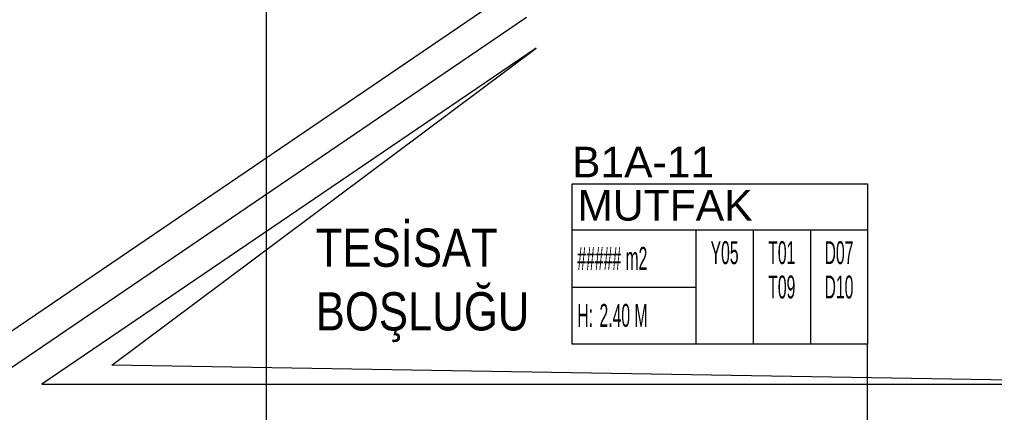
# Model space of a CAD drawing. Header units: metres. Extents: x -17822 to 152406, y -4219 to 19791.
# Drawn here: x 85030 to 86308, y 8073 to 8587 of the extents above; entities that cross this region are included whole.
import ezdxf
from ezdxf.enums import TextEntityAlignment as Align

# ---------------------------------------------------------------- set-up
doc = ezdxf.new("R2010")
doc.units = ezdxf.units.M
doc.header["$LTSCALE"] = 100
doc.header["$MEASUREMENT"] = 0
doc.layers.get('0').update_dxf_attribs({"color": 9, "lineweight": 9})
for name, color, linetype, lineweight in [('01', 9, 'Continuous', 9), ('06D', 9, 'Continuous', 9), ('21_mahal200', 9, 'Continuous', 9)]:
    doc.layers.add(name, color=color, linetype=linetype, lineweight=lineweight)
doc.styles.add('Arial', font='arial.ttf', dxfattribs={"height": 2.5})
doc.styles.add('MuuM_TEXT-STANDART', font='ARIALN.TTF')
doc.dimstyles.new('MuuM_DIM200', dxfattribs={"dimscale": 20, "dimtxt": 2, "dimasz": 1, "dimexe": 1, "dimexo": 1, "dimgap": 1, "dimtad": 1, "dimdec": 1, "dimrnd": 0.5, "dimdsep": 46, "dimtxsty": 'MuuM_TEXT-STANDART', "dimblk": 'ARCHTICK', "dimcen": 0, "dimdle": 0.15, "dimclrd": 256, "dimclre": 256, "dimclrt": 256, "dimadec": 0, "dimazin": 0, "dimtfac": 5, "dimtdec": 1, "dimtix": 1, "dimtmove": 2, "dimatfit": 3, "dimldrblk": 'DOT', "dimfxl": 3, "dimfxlon": 1, "dimtolj": 1, "dimlwd": -1, "dimlwe": -1, "dimarcsym": 0})

# ---------------------------------------------------------------- blocks, each defined once
blk = doc.blocks.new('1.Bod.Ara.Sitatik Elk')
at = {"layer": '01'}
blk.add_lwpolyline([(1695, -40), (60, -1150.3), (40, -1163.9), (40, -1188.2), (40, -1370), (40, -1370), (40, -1430), (40, -1430), (40, -1850), (470, -1850), (470, -1890), (40, -1890), (40, -2160), (470, -2160), (470, -2200), (40, -2200), (40, -2200), (40, -2200), (40, -2945), (0, -2945), (0, -1142.7), (1968.9, 194.4)], dxfattribs=at)
blk = doc.blocks.new('_ArchTick')
at = {"color": 0, "linetype": 'ByBlock', "const_width": 0.15}
blk.add_lwpolyline([(-0.5, -0.5), (0.5, 0.5)], dxfattribs=at)
blk = doc.blocks.new('_Dot')
at = {"color": 0, "linetype": 'ByBlock', "lineweight": -2}
blk.add_line((-0.5, 0), (-1, 0), dxfattribs=at)
at = {"color": 0, "linetype": 'ByBlock', "const_width": 0.5}
blk.add_lwpolyline([(-0.25, 0, 1), (0.25, 0, 1)], format="xyb", close=True, dxfattribs=at)
blk = doc.blocks.new('0_roomno2')
blk.add_lwpolyline([(19.375, -10.5), (0, -10.5), (0, 0), (19.375, 0)], close=True)
for points in [[(0, -3), (19.375, -3)], [(8.125, -3), (8.125, -10.5)], [(11.875, -3), (11.875, -10.5)], [(15.625, -3), (15.625, -10.5)], [(0, -6.75), (8.125, -6.75)]]:
    blk.add_lwpolyline(points)
at = {"style": 'MuuM_TEXT-STANDART', "width": 0.6}
blk.add_text('H:', height=1.5, dxfattribs=at).set_placement((0.35, -8.608), align=Align.MIDDLE_LEFT)
at = {"style": 'Arial'}
blk.add_attdef('ODANO', (0, 1.17), '', height=2, dxfattribs=at)
blk.add_attdef('MEKANADI', text='', height=2, dxfattribs=at).set_placement((0.35, -3), align=Align.BOTTOM_LEFT)
at = {"style": 'MuuM_TEXT-STANDART', "width": 0.6}
for tag, p in [('YER01', (10, -4.5)), ('TAVAN01', (13.75, -4.5)), ('DUVAR01', (17.5, -4.5)), ('YER02', (10, -6.75)), ('TAVAN02', (13.75, -6.75)), ('DUVAR02', (17.5, -6.75)), ('YER03', (10, -9)), ('TAVAN03', (13.75, -9)), ('DUVAR03', (17.5, -9))]:
    blk.add_attdef(tag, text='', height=1.5, dxfattribs=at).set_placement(p, align=Align.MIDDLE_CENTER)
for tag, p in [('M2', (0.35, -4.875)), ('TEMIZTAVANYUKSEKLIGI', (1.8, -8.608))]:
    blk.add_attdef(tag, text='', height=1.5, dxfattribs=at).set_placement(p, align=Align.MIDDLE_LEFT)
blk = doc.blocks.new('1.Bod.Ara.Mimari Elk')
at = {"layer": '06D'}
blk.add_lwpolyline([(1707.29, -80), (1059.35, -520), (2644.85, -520), (1151.36, -495.35)], close=True, dxfattribs=at)
at = {"layer": '21_mahal200'}
ref = blk.add_blockref('0_roomno2', (1754.5, -257.89), dxfattribs=dict(at, xscale=20, yscale=20, zscale=20))
ref.add_attrib('ODANO', 'B1A-11', (1754.5, -249.24), dxfattribs={"layer": '0', "height": 40, "style": 'Arial'})
ref.add_attrib('MEKANADI', 'MUTFAK', dxfattribs={"layer": '0', "height": 40, "style": 'Arial'}).set_placement((1761.5, -317.89), align=Align.BOTTOM_LEFT)
ref.add_attrib('M2', '##### m2', dxfattribs={"layer": '0', "height": 30, "style": 'MuuM_TEXT-STANDART', "width": 0.6}).set_placement((1761.5, -355.39), align=Align.MIDDLE_LEFT)
ref.add_attrib('TEMIZTAVANYUKSEKLIGI', '2.40 M', dxfattribs={"layer": '0', "height": 30, "style": 'MuuM_TEXT-STANDART', "width": 0.6}).set_placement((1790.5, -430.04), align=Align.MIDDLE_LEFT)
ref.add_attrib('YER01', 'Y05', dxfattribs={"layer": '0', "height": 30, "style": 'MuuM_TEXT-STANDART', "width": 0.6}).set_placement((1954.5, -347.89), align=Align.MIDDLE_CENTER)
ref.add_attrib('TAVAN01', 'T01', dxfattribs={"layer": '0', "height": 30, "style": 'MuuM_TEXT-STANDART', "width": 0.6}).set_placement((2029.5, -347.89), align=Align.MIDDLE_CENTER)
ref.add_attrib('DUVAR01', 'D07', dxfattribs={"layer": '0', "height": 30, "style": 'MuuM_TEXT-STANDART', "width": 0.6}).set_placement((2104.5, -347.89), align=Align.MIDDLE_CENTER)
ref.add_attrib('TAVAN02', 'T09', dxfattribs={"layer": '0', "height": 30, "style": 'MuuM_TEXT-STANDART', "width": 0.6}).set_placement((2029.5, -392.89), align=Align.MIDDLE_CENTER)
ref.add_attrib('DUVAR02', 'D10', dxfattribs={"layer": '0', "height": 30, "style": 'MuuM_TEXT-STANDART', "width": 0.6}).set_placement((2104.5, -392.89), align=Align.MIDDLE_CENTER)
at = {"layer": '21_mahal200', "insert": (1418.47, -316.39), "char_height": 50, "attachment_point": 1, "style": 'MuuM_TEXT-STANDART'}
blk.add_mtext_dynamic_manual_height_columns('TESİSAT BOŞLUĞU', width=273.95, gutter_width=156.51, heights=[0], dxfattribs=at)
at = {"layer": '21_mahal200'}
for points in [[(1354.14, -633.92), (1354.14, 56.37)], [(2142, -739.76), (2142, -467.89)]]:
    blk.add_leader(points, dimstyle='MuuM_DIM200', override={"dimasz": 1, "dimfxl": 10}, dxfattribs=at)

msp = doc.modelspace()

# ---------------------------------------------------------------- block references
for name in ['1.Bod.Ara.Mimari Elk', '1.Bod.Ara.Sitatik Elk']:
    msp.add_blockref(name, (84000, 8630))

doc.saveas('drawing.dxf')
